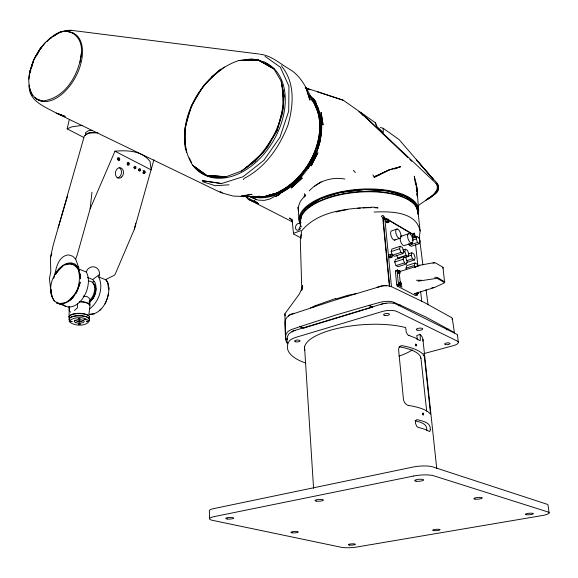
<?xml version="1.0" encoding="UTF-8"?>
<svg xmlns="http://www.w3.org/2000/svg" width="578" height="578" viewBox="0 0 578 578"><rect width="100%" height="100%" fill="white"/><g stroke="black" fill="none" stroke-linecap="round" stroke-linejoin="round"><path stroke-width="0.87" d="M79.764 277.664C81.122 269.413 72.64 260.216 64.324 265.027C52.771 271.927 45.749 289.816 54.672 301.304L59.339 303.616C75.292 304.584 82.083 283.191 78.449 270.49M320.06 117.327L319.88 138.149L316.397 148.156M321.476 131.416C322.589 121.337 320.328 111.272 315.422 102.422L321.462 119.278L320.429 140.729L317.286 150.331L311.983 162.642L308.002 168.393C315.335 157.346 320.263 144.666 321.476 131.416C319.07 157.382 302.764 181.853 279.427 193.731L297.504 181.34L301.788 176.398C294.859 183.963 286.63 190.465 277.108 194.425A58.927 41.883 -58.8 0 1 251.459 196.542M77.452 303.587L77.365 307.893L74.41 310.437M69.064 316.513L69.266 306.586M83.246 296.015L87.191 296.687L89.807 298.653L89.937 305.885L88.925 313.977M29.189 85.031L29.146 86.801L32.137 95.861M301.434 217.689L299.982 220.941C299.267 211.375 308.45 205.602 315.487 201.18A59.187 25.201 -5.1 0 1 381.169 190.068A59.187 25.201 -5.1 0 1 417.829 211.555M430.531 413.61L424.425 357.045M28.9 79.107C30.222 62.597 38.914 46.269 52.381 36.486C66.752 24.644 82.69 34.499 81.491 52.468C79.396 73.702 65.675 98.426 42.505 100.998C28.279 98.932 26.949 80.718 30.396 69.656M284.044 96.129L282.642 113.1L277.043 130.577L267.708 146.985L255.49 160.865L241.517 171.009L226.077 176.738L206.96 175.719L192.626 165.236C169.47 128.172 199.995 73.03 238.822 60.538L258.019 59.852L273.921 68.898L281.168 81.151L284.044 96.129L281.168 81.151M29.196 86.281C28.936 101.425 45.46 106.923 56.297 113.122L220.933 192.655L233.23 196.087L255.982 196.816L254.32 196.238M302.308 287.866L302.532 285.496L301.579 290.604L302.691 286.587L299.288 294.101L284.86 313.847L285.575 339.597L287.295 339.084M128.966 164.86L129.132 163.162L127.998 162.7L127.146 163.661L127.644 165.322L128.966 164.86L127.146 164.145M65.726 264.905A20.924 13.388 -68.1 0 1 76.939 266.942L79.294 270.728L78.398 268.849L78.825 267.816L75.639 259.045L77.134 255.187L90.139 208.839L91.945 192.192M418.053 211.989L420.127 230.947L419.353 237.341L419.809 238.223L418.992 237.926M80.089 62.251L81.491 52.468M442.994 268.214L443.109 267.311L435.306 262.838M304.288 197.112L304.736 193.565M95.291 291.832L95.702 288.624L94.033 284.571L95.702 288.624C95.247 293.364 94.315 298.92 89.59 301.283M108.404 293.342C107.205 303.053 99.828 314.88 88.933 314.425M105.861 279.355C111.178 286.594 108.577 296.471 104.979 303.956M305.43 196.354L305.675 194.627L300.401 201.289L298.06 207.394L299.079 220.095M390.714 256.805L390.591 257.644L389.933 257.824L389.182 256.813L389.03 254.819L391.422 254.168L392.411 256.574L392.137 257.224L389.933 257.824M78.897 284.311L78.362 287.88L76.144 293.241L79.547 285.026L80.176 282.165C78.037 290.423 72.842 298.169 65.574 302.735L59.339 303.616L56.268 302.655L65.769 306.326M387.657 221.771L387.535 222.573L386.92 222.718L386.169 221.764L385.996 219.763L386.639 219.64M397.454 271.79L397.621 270.938L399.015 270.446L399.904 270.887L400.084 273.091L398.661 273.632L397.809 272.888L397.454 271.79L398.806 271.241L399.015 270.446M83.788 137.441L67.135 128.858L69.324 119.603M51.587 296.572L49.405 278.654L50.799 271.682L50.402 257.737L53.104 245.534L84.46 135.592L89.171 132.904L97.668 132.846M105.752 279.636L107.176 281.854L106.273 280.027L106.699 279.037L114.437 275.222L115.203 274.182L134.428 229.061L135.765 223.18M413.79 233.252L413.61 234.039L414.578 233.1L413.602 233.924M153.9 159.752L134.428 229.061M415.185 267.628L414.397 265.475L415.062 262.983L417.049 264.088L417.836 266.234M406.948 262.39L414.469 259.97L415.134 257.499L413.819 253.923L411.832 252.796L408.494 253.886M408.783 243.8L409.303 245.209L411.261 246.329L419.505 243.613L420.155 241.214L418.855 237.695L416.911 236.554L412.793 237.926M414.469 259.97L412.475 258.85L411.153 255.259L411.832 252.796M419.505 243.613L417.562 242.478L416.261 238.938L416.911 236.554M406.536 269.579L406.016 268.149L406.695 265.663L415.062 262.983M404.788 257.521L408.147 256.43L408.834 253.952L407.504 250.346L405.489 249.205L402.974 250.036M406.507 264.009L407.201 261.494L405.872 257.867L403.834 256.74L395.417 259.479L394.695 261.979L396.024 265.605L398.076 266.718L406.507 264.009L404.47 262.889L403.133 259.247L403.834 256.74M30.128 72.792L30.822 70.285M31.291 68.609L32.917 62.764M408.147 256.43L406.124 255.303L404.795 251.676L405.489 249.205M402.982 253.54L403.682 251.054L402.353 247.427L400.308 246.271L391.906 249.06L391.176 251.538L392.513 255.165L394.564 256.3L402.982 253.54L400.937 252.398L399.593 248.757L400.308 246.271M58.14 227.869L67.633 195.877M401.284 284.744L401.269 283.025L400.597 282.1L398.647 282.953L398.748 284.029L399.441 285.185L401.284 284.744L400.561 284.535L399.441 285.185M444.648 282.664L442.958 267.404M93.932 295.279L92.856 298.551L88.969 302.027M315.241 151.487L312.344 159.824L298.631 178.761L286.11 188.919A58.118 41.313 -58.8 0 1 255.989 196.657M315.342 151.537L312.445 159.882L298.732 178.804L281.219 191.853L262.809 197.04L258.496 196.195M316.506 148.192L319.988 138.178L320.147 117.341L312.994 100.738L310.95 99.185M50.402 257.737L51.861 253.576M434.569 262.571L419.924 265.201L399.709 271.566L400.251 271.4L397.433 269.933L395.366 271.075L396.725 284.723L397.31 286.117L415.531 295.568L417.273 295.062L417.576 294.188M418.443 292.258L418.523 293.349L417.988 293.747L417.33 292.844L416.109 293.523L416.875 294.209L417.222 293.241M89.395 309.107C98.816 301.954 103.939 287.996 98.715 276.92L99.604 274.471C99.821 267.376 92.581 264.11 87.48 269.427L86.281 272.014A20.866 13.446 -68.1 0 1 82.806 298.306A20.866 13.446 -68.1 0 1 63.356 304.794M311.983 162.642L313.225 159.615M400.431 284.369L401.97 287.143L399.022 285.546L398.43 284.231L397.079 270.786L397.433 269.933M90.139 208.839L114.964 151.19C127.312 150.114 141.841 150.62 150.02 161.45L151.176 169.91L114.964 151.19M304.714 210.363L305.805 207.921L320.147 198.832M36.985 55.055L39.022 51.196M432.467 195.537C439.93 192.51 440.913 185.148 433.471 179.418L416.442 159.954L433.471 179.418M140.613 169.831L139.724 171.283L138.576 170.488L138.742 169.108L139.912 168.465L140.613 169.831L138.503 169.918M55.936 274.001L59.686 268.315M451.982 319.381L452.307 318.897A9.205 2.594 1.3 0 0 451.274 317.43L424.057 302.359L392.202 287.013A9.79 2.933 1.7 0 0 387.917 285.807L384.254 285.785L378.872 286.919L335.103 300.047L292.526 314.027C288.227 314.996 284.636 318.695 285.005 323.283L285.575 339.597L285.785 335.117L287.266 332.227A21.516 7.333 -3.4 0 1 291.413 329.568L299.931 326.686L303.067 328.022M90.067 300.235C93.636 296.088 95.5 290.467 94.424 285.033L92.856 282.729L90.869 281.378L88.521 280.944M243.338 179.556L244.284 178.335C265.54 167.374 279.528 146.855 288.003 125.05C293.371 105.846 295.423 83.239 282.006 66.759L281.616 65.632M38.892 50.734L45.236 42.707M70.538 300.127L73.89 296.081L70.278 299.382M99.698 310.458L100.904 309.013M54.729 274.637L60.9 267.997A20.924 13.388 -68.1 0 1 62.243 266.92M39.831 49.65L41.623 47.656M46.991 41.659L49.376 38.993L51.637 37.527M144.233 173.508L145.1 172.685L144.955 171.261L144.189 170.864L143.395 171.326L143.207 172.959L144.233 173.508L142.976 173.248M418.14 205.891C422.634 201.216 442.575 193.038 436.029 183.399M304.433 328.08L304.859 327.704M309.266 190.863C318.261 181.131 331.772 176.572 344.828 179.043M89.554 301.21C95.601 297.815 98.556 287.663 92.82 282.758M211.389 77.214L224.387 67.048M294.773 183.385L297.504 181.34M87.502 277.418L92.697 279.528L99.604 274.471M241.517 171.009L255.49 160.865M135.866 168.054L134.645 168.884L133.865 167.41L134.71 166.189L135.823 166.515L135.866 168.054L133.959 167.345M321.195 181.839L314.49 186.282M313.175 307.337L316.072 305.43L335.637 298.479M53.906 36.06L59.946 32.151M305.719 207.849L320.104 198.738L340.969 192.286L364.884 189.468L387.787 190.892L393.791 192.691M49.824 38.647C56.312 34.066 63.197 29.55 71.549 30.403L60.726 31.848M376.675 287.533L382.542 285.474L386.747 285.503M398.647 282.953L400.597 282.1M310.451 307.879L316.072 305.43M398.748 284.029L400.041 283.299L400.034 282.447M276.031 193.348C308.804 178.53 332.285 133.005 312.539 99.842C306.405 88.434 301.066 75.74 289.246 69.071C279.803 63.573 271.241 55.358 259.898 54.209M275.106 196.195L269.868 199.027L264.305 200.385L258.25 200.14M373.959 176.355L374.154 177.338L389.283 169.853L400.395 166.767L394.499 169.014M426.687 199.432L429.649 197.864M374.154 177.338L389.283 169.853L400.395 166.767M386.169 221.764L387.744 221.042L387.932 218.975L388.719 219.503L389.059 222.118L386.92 222.718M389.283 169.853L374.262 176.724L380.165 174.469M427.417 198.875L433.428 194.967L438.247 189.172L437.582 190.429A33.9 29.969 35 0 1 426.846 199.388M413.017 235.13L412.425 235.275L412.613 237.226L414.166 236.539L414.318 234.509L415.055 235.022L415.409 237.558L414.166 236.539M79.778 324.504L80.19 324.048L78.384 324.121L79.778 324.504L79.742 323.044M389.182 256.813L390.793 256.112L390.576 254.782L391.422 254.168M67.135 128.858L71.824 126.849L82.163 125.361M414.614 267.455L419.924 265.201M119.682 159.962L118.288 160.547L117.623 158.943L118.743 157.787L119.653 158.365L119.682 159.962L117.666 159.34L117.623 157.873M384.681 219.185L383.77 219.568L383.337 220.803L389.673 286.168M416.875 294.209L417.988 293.747M300.798 230.68L294.209 233.064A1.813 0.759 -3.6 0 0 293.812 234.141L300.177 237.493M397.187 228.982L392.137 230.709A4.927 2.24 70.9 0 0 391.19 236.236A4.927 2.24 70.9 0 0 395.352 239.754M408.256 233.866L400.807 236.38A5.007 2.254 71.1 0 1 401.775 236.12M394.427 240.123L399.492 238.418A4.942 2.233 70.9 0 0 399.817 231.532A4.942 2.233 70.9 0 0 395.684 231.149A4.942 2.233 70.9 0 0 399.492 238.418M412.136 240.311L416.261 238.938M412.287 242.912L404.831 245.383A5.007 2.254 71.1 0 1 401.717 243.793A5.007 2.254 71.1 0 1 400.149 238.085M409.303 245.209L417.562 242.478M391.176 251.538L399.593 248.757M397.31 286.117L399.022 285.546M392.513 255.165L400.937 252.398M403.119 252.232L404.795 251.676M396.667 255.158L397.729 258.041L406.124 255.303M405.301 257.159L411.153 255.259M394.695 261.979L403.133 259.247M406.623 260.743L412.475 258.85M396.024 265.605L404.47 262.889M406.016 268.149L414.397 265.475M299.931 326.686L336.006 314.988L368.966 305.379L372.759 307.214M221.569 183.544L202.488 180.719L221.569 183.544L243.056 176.738L263.936 160.272L279.99 137.21L288.718 111.149L288.957 86.267L280.337 67.2L265.049 56.369M417.273 295.062L414.513 293.66L415.047 293.494M335.645 299.057L347.515 295.401L356.077 293.66M305.726 327.444L363.548 309.916M365.274 309.389L371.314 307.561M414.513 293.66L434.353 287.548L444.034 283.061L444.215 282.346L437.04 278.3L418.14 281.183M287.237 338.918L285.611 339.402A84.207 28.365 -4.4 0 0 287.533 343.744M398.589 305.552L400.186 305.076L426.044 317.141L453.383 331.974A9.754 3.201 -5.6 0 1 454.445 333L452.299 318.399M398.538 305.762L400.186 305.076M368.966 305.379L380.107 302.33A10.375 3.692 -4.9 0 1 394.08 302.402M396.725 284.723L398.43 284.231M422.915 341.157A59.411 19.508 -4.3 0 0 420.184 334.489L416.839 335.428L417.273 339.85M446.693 329.619L448.412 329.142M446.751 329.792L448.434 329.323M423.645 353.664L453.325 345.673A9.949 3.193 -5.6 0 0 457.111 340.984L397.035 311.549A10.599 3.699 -4.9 0 0 382.376 311.477L296.637 337.119A19.948 6.676 -3.4 0 0 288.841 341.677A84.272 27.78 -4.4 0 0 305.704 363.056M431.723 287.952L434.555 287.331M347.4 295.9L349.965 295.38M400.135 284.253L401.508 283.993M294.188 313.276L290.712 314.273L289.051 315.133L288.603 316.137M395.366 271.075L397.079 270.786M397.809 272.888L400.084 273.091M374.089 212.061C389.933 211.338 416.008 211.237 420.127 230.947M434.786 262.939L433.023 263.12M238.822 60.538L251.907 58.942L264.298 61.86L273.921 68.898L258.019 59.852L238.822 60.538L258.236 59.765L273.921 68.898M340.941 192.178L364.877 189.353L387.824 190.783L405.821 196.195L416.088 204.533L416.63 209.012M89.684 314.244L94.604 313.803M92.617 130.346L88.485 130.7L85.436 132.781L85.609 135.642M229.011 184.801L215.341 185.733L202.632 181.745M389.377 286.291L382.737 217.704L384.218 217.646L387.318 219.474M254.775 196.636L265.013 196.469M79.164 301.861L84.056 302.243L88.542 303.334L89.93 304.519M416.42 280.258L421.405 280.265M375.613 123.02L376.683 126.293L383.337 132.55L383.185 128.294L380.396 127.471M192.626 165.236L206.888 175.474L226.077 176.738A64.057 43.942 -61.3 0 1 192.626 165.236L193.03 165.546M206.888 175.474L226.077 176.738M70.776 30.251L259.11 54.043M81.195 301.47C84.222 301.795 88.21 302.547 89.763 305.473M143.026 172.295L145.1 172.685M252.586 196.159L255.982 196.816M259.327 196.274L262.773 196.961L281.161 191.78L298.631 178.761L309.093 165.387A58.118 41.313 -58.8 0 0 312.409 100.03M397.621 270.938L398.423 271.111M118.302 158.04L119.653 158.365M58.19 303.558L62.041 304.071L63.631 303.631L60.054 304.014L56.268 302.655M142.925 170.748L144.955 171.261M66.853 31.342L73.023 32.895M415.033 420.784C420.018 422.063 427.554 423.53 426.766 430.22M395.504 193.204L405.792 196.282L416.044 204.619L416.579 209.091M127.557 162.664L129.132 163.162M317.64 91.815L343.289 100.254L361.301 112.883L436.621 183.97C439.425 186.983 437.893 191.39 434.959 193.717A33.929 29.991 35 0 1 425.856 200.133M343.289 100.254L305.22 87.726L310.097 89.915M36.508 99.019L42.505 100.998M59.996 114.545L64.201 116.113M62.821 115.701L56.297 113.122L64.722 116.279M409.101 335.543L415.141 337.827L419.65 340.493A3.916 1.149 74.5 0 0 420.314 340.493L420.184 334.489M58.927 114.119L65.43 116.684M78.398 268.849L86.281 272.014M98.715 276.92L106.273 280.027M299.917 326.498L303.775 328.138M245.383 196.231L248.345 199.388L258.33 203.702L254.11 200.465M434.663 277.252L437.358 277.433L444.85 282.035M249.002 196.296L257.261 199.901L249.45 196.339M292.533 221.923L248.345 199.388M358.866 111.785L361.301 112.883M305.892 88.362L308.341 89.46M360.607 112.905L363.237 114.191L375.801 123.027M394.08 302.402L400.207 305.263M368.981 305.574L372.037 307.041M432.337 178.58L432.98 178.92L399.087 139.565L383.185 128.294M292.461 219.741L289.34 218.043L291.442 219.597L292.403 222.031L292.172 220.673L293.523 233.888M397.729 258.041L399.08 258.785M381.921 216.815L381.473 216.562L381.726 215.883L383.2 215.399L383.293 216.396L384.103 216.353L384.218 217.646M413.089 234.35L386.263 218.563L385.425 218.99L385.006 220.334L391.479 286.702M388.871 220.384L413.725 234.993M382.737 217.704L385.786 219.496M220.037 191.434L222.284 192.763M360.708 112.992L363.425 114.906M310.111 96.707L312.207 98.144L315.169 102.393L318.348 108.548M254.674 201.072L258.33 203.702L247.377 197.474L246.141 196.195M311.029 99.185L313.074 100.738M362.24 113.635L364.053 115.138M309.223 95.565L312.207 98.144M310.545 98.072L312.539 99.842M375.779 124.761L376.827 125.715M309.273 95.168L312.59 98.303M362.074 114.09L407.822 157.548M409.788 159.412L411.746 161.276M361.835 114.328L363.136 115.571M75.639 259.045L72.777 256.278L68.601 254.884C59.404 255.642 56.189 266.429 55.004 274.116A22.007 14.082 -68.1 0 1 71.643 262.968L74.952 263.994L78.825 267.816M310.343 96.909L315.169 102.393M353.36 170.308L355.412 172.562M70.567 312.178L69.309 310.776L69.15 306.318M372.904 174.953L373.728 175.994M92.697 279.528L94.843 282.281A13.973 9.111 -68.2 0 1 89.453 302.525M412.613 237.226L413.321 238.136M387.744 221.042L388.488 222.068M390.793 256.112L391.523 257.181M54.296 300.994L52.439 297.641L50.503 289.499M301.203 226.836L300.293 225.297L300.892 226.901M301.059 222.768L299.78 220.485L299.982 220.941M400.041 283.299L400.561 284.535M411.406 242.543L411.919 243.945M305.841 87.292L309.909 100.124L306.232 88.282M398.806 271.241L399.232 272.657M51.68 295.409L51.11 289.361M418.443 208.333L416.933 187.525L414.296 176.211L415.495 184.194M285.315 315.935L284.86 313.847M107.645 282.028L108.996 289.101M420.972 358.411L426.687 411.189M416.969 193.955L417.367 196.614M549.1 512.715L547.98 504.941A12.694 2.449 -4.8 0 0 546.774 504.146L432.792 466.887A14.428 3.323 -4.1 0 0 412.909 467.082L213.874 508.575A12.738 2.666 -2 0 0 209.344 510.547L209.568 518.553M184.433 138.005L186.47 152.606M320.494 115.549L321.549 123.237M298.06 207.394L298.631 211.606M426.051 289.629L428.023 304.628M419.635 239.335L422.872 264.919M457.458 335.088L458.296 342.024M415.77 182.121L416.825 191.52M417.02 193.225L417.403 196.65M415.604 244.754L417.937 266.299M420.654 291.384L421.709 301.138M422.923 339.373L436.751 468.577M399.311 273.3L400.258 282.664M304.555 347.002L313.579 488.374M416.933 187.525L417.453 196.672M94.424 285.033L94.539 287.244M301.803 289.73L300.329 240.282L301.68 230.781C318.76 210.182 348.859 208.427 373.663 207.155L378.019 207.878A59.585 24.572 -5 0 0 374.573 207.733M69.418 318.196A10.296 3.663 0.6 0 1 78.789 313.601A10.296 3.663 0.6 0 1 89.431 318.008M69.367 320.255A10.303 3.649 0.5 0 1 79.67 315.675A10.303 3.649 0.5 0 1 88.911 320.689M69.671 320.226A9.985 3.533 0.5 0 1 79.656 315.79A9.985 3.533 0.5 0 1 88.615 320.646M83.673 320.501A4.992 1.77 0.5 0 1 78.976 321.397A4.992 1.77 0.5 0 1 74.62 320.241M69.635 318.138A10.296 3.663 0.6 0 1 78.109 313.319A10.296 3.663 0.6 0 1 89.539 317.474M53.624 278.336A20.924 13.388 -68.1 0 1 54.693 276.074M119.191 167.656A5.296 4.024 -80.5 0 1 121.366 173.414A5.296 4.024 -80.5 0 1 117.226 177.843M92.574 282.107A13.879 9.111 -68.2 0 1 94.344 281.464M85.558 134.739A36.096 8.721 16 0 1 97.812 132.608M70.249 32.166A37.751 21.95 -61.7 0 1 75.465 77.177A37.751 21.95 -61.7 0 1 35.048 97.538M265.468 62.662A63.905 43.74 -59.2 0 1 270.201 145.844A63.905 43.74 -59.2 0 1 194.88 167.136M191.549 162.375A63.905 43.74 -59.2 0 1 189.317 157.873M300.459 224.315A59.223 25.136 -5.1 0 1 356.207 191.845A59.223 25.136 -5.1 0 1 418.017 213.268M300.856 225.478A60.004 25.562 -5.1 0 1 355.571 189.584A60.004 25.562 -5.1 0 1 418.118 214.07M300.668 228.231A3.634 2.709 -62 0 1 297.208 230.138A3.634 2.709 -62 0 1 295.495 227.053L296.131 225.261A3.634 2.709 -62 0 1 300.213 223.599M299.072 229.567A3.62 2.724 -61.5 0 1 300.134 226.648M311.867 99.987A58.183 41.313 -58.8 0 1 278.712 191.744M273.921 193.731A58.183 41.313 -58.8 0 1 267.094 195.624M301.116 238.439A59.585 24.572 -5 0 1 301.369 234.343M336.078 211.996A59.585 24.572 -5 0 1 347.132 209.648M357.674 208.282A59.585 24.572 -5 0 1 360.361 208.058M363.063 207.885A59.585 24.572 -5 0 1 371.062 207.683M300.567 225.044A59.223 25.114 -5.1 0 1 300.163 223.411L300.979 217.082A59.223 25.114 -5.1 0 1 365.888 191.802A59.223 25.114 -5.1 0 1 418.01 214.308M380.967 304.678A3.54 1.264 -4.9 0 1 386.075 303.537M292.107 332.126A3.345 1.149 -3.2 0 1 295.315 330.544M287.512 343.122A84.063 28.156 -4.5 0 1 288.429 334.626A19.898 6.763 -3.4 0 1 296.203 330.016L381.69 304.086A10.57 3.75 -4.9 0 1 396.306 304.165L456.28 334.026A9.927 3.237 -5.6 0 1 457.523 335.739M409.101 335.572A3.974 2.326 65.7 0 1 407.331 334.294L406.255 332.148L405.698 327.589A59.411 19.508 -4.3 0 0 338.058 328.282A59.411 19.508 -4.3 0 0 304.83 350.311M423.847 355.405A59.816 18.792 -4.2 0 0 402.656 345.789A5.896 4.364 69.5 0 0 400.814 345.933A5.802 4.292 68 0 0 399.983 346.403L398.806 348.079L398.618 349.936L403.502 399.766L404.455 402.49L406.623 404.694A6.047 4.154 59 0 0 408.588 405.453M399.138 346.764A56.073 17.615 -4.2 0 1 420.372 356.337L420.517 356.648A5.838 0.946 86.5 0 1 420.705 357.211M423.847 355.506A5.722 0.975 85 0 1 424.404 357.211M408.595 405.474A61.073 16.502 -3.9 0 1 430.09 413.826A5.888 0.759 76.5 0 0 430.444 413.964A5.78 0.744 77.5 0 0 430.559 413.704M420.705 357.312A5.737 0.824 85.3 0 1 420.957 358.505M412.28 349.95A55.69 18.286 -4.3 0 1 399.001 356.099M85.71 319.338L85.32 319.742L83.846 319.482L85.71 319.338M430.242 429.432L429.953 431.246A4.089 1.228 75.9 0 1 429.281 431.405L424.678 429.244L418.494 427.424A4.147 2.464 68.7 0 1 416.68 426.217L415.358 422.98L415.784 420.632A4.125 2.55 73.1 0 1 416.312 420.018A4.14 2.55 75.2 0 1 417.706 419.744C422.771 421.246 431.015 422.395 430.242 429.432M422.735 413.66L423.277 414.643L423.248 413.602L422.944 413.364L423.183 414.657L422.735 413.66M69.288 320.877L69.244 321.556C73.767 326.129 85.378 326.736 89.222 321.274C84.612 316.347 74.287 316.621 69.288 320.877M416.225 345.29C415.293 346.395 415.719 342.964 416.225 345.29M438.615 186.651L438.514 188.132L437.893 185.003L436.925 183.551L438.615 186.651M415.575 344.582L416.066 345.637L415.596 344.517M283.567 106.54L277.043 130.577L263.308 152.491L244.855 168.668C270.974 149.673 288.025 117.197 281.985 84.59L283.567 106.54M191.52 105.629L184.996 127.998L185.444 148.987C181.189 118.28 196.823 87.87 220.774 69.216L204.034 85.06L191.52 105.629M33.741 59.715L29.377 73.377L33.813 59.946L41.132 47.215L33.741 59.715M78.268 318.449L78.615 318.89L80.089 318.673L78.268 318.449M70.458 321.195L71.123 321.715L72.25 321.447L70.458 321.195M86.324 321.26C87.321 322.791 89.07 320.436 86.324 321.26M312.633 163.003L311.275 165.922L317.9 152.686L312.633 163.003M302.157 178.082L291.319 187.958L302.157 178.082M279.766 194.374L275.439 196.534L279.766 194.374M79.215 320.776L77.445 321.404L79.265 322.04L81.036 321.419L79.215 320.776M413.79 475.997L214.106 516.631A12.774 2.594 -2 0 0 212.494 520.345L341.338 547.287A11.257 1.994 -3.1 0 0 356.843 547.019L541.911 515.605A12.73 2.384 -4.7 0 0 547.893 511.935L433.738 475.788A14.472 3.237 -4.1 0 0 413.79 475.997M251.871 194.324L241.279 196.18L251.871 194.324M313.948 99.235L313.016 98.296L316.087 102.234L313.948 99.235M80.429 276.002L79.771 273.401L80.487 278.856L80.429 276.002M322.199 119.22L321.093 112.327L323.03 124.985L322.199 119.22M108.389 287.071L108.274 284.651L108.454 289.816L108.389 287.071M75.906 322.69A5 1.763 0.5 0 0 84.128 321.801A5 1.763 0.5 0 0 77.669 319.721A5 1.763 0.5 0 0 75.906 322.69M121.734 177.02A5.303 4.024 -80.5 0 0 121.214 168.01A5.303 4.024 -80.5 0 0 115.398 173.812A5.303 4.024 -80.5 0 0 121.734 177.02M407.613 235.6A5.029 2.233 71.1 0 0 411.334 243.186A5.029 2.233 71.1 0 0 411.854 236.395A5.029 2.233 71.1 0 0 407.613 235.6M526.399 514.731A3.974 0.744 -4.7 0 0 533.14 513.95A3.974 0.744 -4.7 0 0 528.632 513.322A3.974 0.744 -4.7 0 0 526.399 514.731M416.052 481.192A4.494 0.997 -4 0 0 423.53 480.224A4.494 0.997 -4 0 0 417.973 479.386A4.494 0.997 -4 0 0 416.052 481.192M227.378 519.001A3.988 0.809 -2.1 0 0 233.685 518.206A3.988 0.809 -2.1 0 0 228.1 517.577A3.988 0.809 -2.1 0 0 227.378 519.001M349.567 545.068A3.533 0.629 -3.1 0 0 355.362 544.418A3.533 0.629 -3.1 0 0 350.774 543.934A3.533 0.629 -3.1 0 0 349.567 545.068M316.563 501.126A4.212 0.896 -3 0 0 323.413 500.252A4.212 0.896 -3 0 0 317.828 499.529A4.212 0.896 -3 0 0 316.563 501.126M292.244 532.837A3.743 0.715 -2.7 0 0 298.284 532.121A3.743 0.715 -2.7 0 0 293.241 531.572A3.743 0.715 -2.7 0 0 292.244 532.837M433.746 530.626A3.735 0.686 -3.8 0 0 439.981 529.918A3.735 0.686 -3.8 0 0 435.415 529.369A3.735 0.686 -3.8 0 0 433.746 530.626M475 499.103A4.212 0.86 -4.4 0 0 482.088 498.243A4.212 0.86 -4.4 0 0 477.11 497.521A4.212 0.86 -4.4 0 0 475 499.103M384.298 315.364A2.919 1.019 -4.9 0 0 389.254 314.663A2.919 1.019 -4.9 0 0 385.96 313.565A2.919 1.019 -4.9 0 0 384.298 315.364M445.414 344.575A2.738 0.881 -5.5 0 0 449.987 343.794A2.738 0.881 -5.5 0 0 446.671 342.992A2.738 0.881 -5.5 0 0 445.414 344.575M295.611 341.793A2.76 0.925 -3.2 0 0 300.054 340.991A2.76 0.925 -3.2 0 0 296.348 340.167A2.76 0.925 -3.2 0 0 295.611 341.793M417.041 330.11A3.23 1.084 -5.3 0 0 422.547 329.352A3.23 1.084 -5.3 0 0 419.014 328.188A3.23 1.084 -5.3 0 0 417.041 330.11M422.532 413.61A1.04 0.484 75.2 0 0 423.334 415.018A1.04 0.484 75.2 0 0 423.349 413.407A1.04 0.484 75.2 0 0 422.532 413.61M415.344 344.596A1.012 0.462 73.5 0 0 416.124 345.998A1.012 0.462 73.5 0 0 416.146 344.481A1.012 0.462 73.5 0 0 415.344 344.596"/></g></svg>
